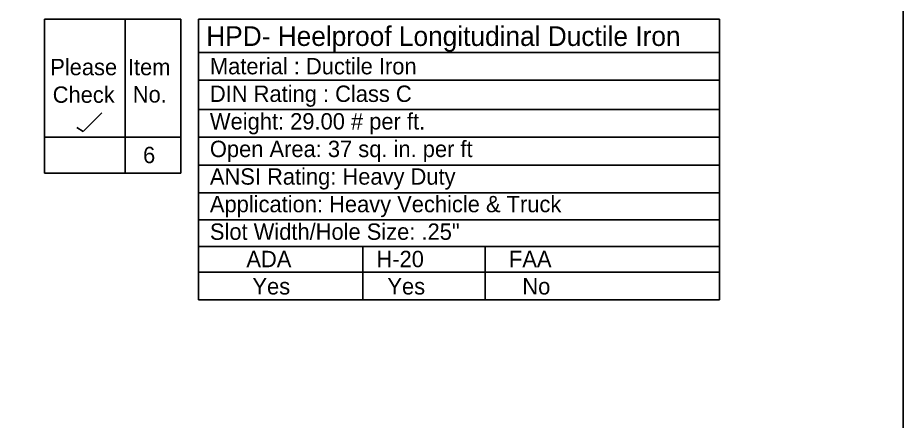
# Model space of a CAD drawing. Extents: x 168 to 616, y -89 to 7.
# Drawn here: x 416.49 to 452.21, y -40.42 to -24.15 of the extents above; entities that cross this region are included whole.
import ezdxf

# ---------------------------------------------------------------- set-up
doc = ezdxf.new("R2010")
doc.units = 0
doc.header["$LTSCALE"] = 0.5
doc.header["$MEASUREMENT"] = 0
doc.layers.get('0').update_dxf_attribs({"linetype": 'CONTINUOUS'})
doc.layers.add('DIM', color=2, linetype='CONTINUOUS')

# ---------------------------------------------------------------- blocks, each defined once
blk = doc.blocks.new('*U108')
at = {"color": 250}
for s, height, p in [('  HPD- Heelproof Longitudinal Ductile Iron', 0.792, (423.504, -25.292)), ('   Material : Ductile Iron', 0.65997, (423.504, -26.436)), ('   DIN Rating : Class C', 0.65997, (423.504, -27.548)), ('   Weight: 29.00 # per ft.', 0.65997, (423.504, -28.659)), ('   Open Area: 37 sq. in. per ft', 0.65997, (423.504, -29.77)), ('   ANSI Rating: Heavy Duty', 0.65997, (423.504, -30.882)), ('   Application: Heavy Vechicle & Truck', 0.65997, (423.504, -31.993)), ('   Slot Width/Hole Size: .25"', 0.65997, (423.504, -33.104)), ('         ADA              H-20              FAA', 0.65997, (423.504, -34.207)), ('          Yes                Yes                No', 0.65997, (423.504, -35.307))]:
    blk.add_text(s, height=height, dxfattribs=at).set_placement(p)
blk = doc.blocks.new('*U109')
at = {"color": 250}
for s, p in [('Please', (417.799, -26.472)), ('Check', (417.898, -27.583))]:
    blk.add_text(s, height=0.66, dxfattribs=at).set_placement(p)
blk = doc.blocks.new('*U110')
at = {"color": 250}
for s, p in [('Item', (420.931, -26.472)), ('No.', (421.128, -27.572))]:
    blk.add_text(s, height=0.66, dxfattribs=at).set_placement(p)
blk = doc.blocks.new('*U111')
at = {"color": 250}
blk.add_text('6', height=0.66, dxfattribs=at).set_placement((421.543, -30.015))

msp = doc.modelspace()

# ---------------------------------------------------------------- linework, layer by layer
at = {"color": 250}
for p, q in [((417.56418, -24.20722), (417.56418, -30.4185)), ((423.06892, -24.20722), (417.56418, -24.20722)), ((420.8201, -24.20722), (420.8201, -30.4185)), ((423.06892, -24.20722), (423.06892, -30.4185)), ((444.79696, -24.20722), (423.78341, -24.20722)), ((423.78341, -24.20722), (423.78341, -35.51841)), ((444.79696, -24.20722), (444.79696, -35.51841)), ((444.79696, -25.56094), (423.78341, -25.56094)), ((444.79696, -26.6756), (423.78341, -26.6756)), ((444.79696, -27.85781), (423.78341, -27.85781)), ((419.13361, -28.73393), (419.87874, -27.9888)), ((419.13361, -28.73393), (418.86685, -28.57991)), ((423.06892, -28.97057), (417.56418, -28.97057)), ((444.79696, -28.97057), (423.78341, -28.97057)), ((444.79696, -30.10013), (423.78341, -30.10013)), ((423.06892, -30.4185), (417.56418, -30.4185)), ((444.79696, -31.21126), (423.78341, -31.21126)), ((444.79696, -32.30365), (423.78341, -32.30365)), ((444.79696, -33.37328), (423.78341, -33.37328)), ((430.40444, -33.37328), (430.40444, -35.51841)), ((435.34393, -33.37328), (435.34393, -35.51841)), ((444.79696, -34.40358), (423.78341, -34.40358)), ((444.79696, -35.51841), (423.78341, -35.51841))]:
    msp.add_line(p, q, dxfattribs=at)
at = {"layer": 'DIM'}
msp.add_lwpolyline([(332.00223, 7.24561), (452.2095, 7.24561), (452.2095, -89.41947), (332.00223, -89.41947)], close=True, dxfattribs=at)

# ---------------------------------------------------------------- block references
for name in ['*U108', '*U109', '*U110', '*U111']:
    msp.add_blockref(name, (0, 0))

doc.saveas('drawing.dxf')
